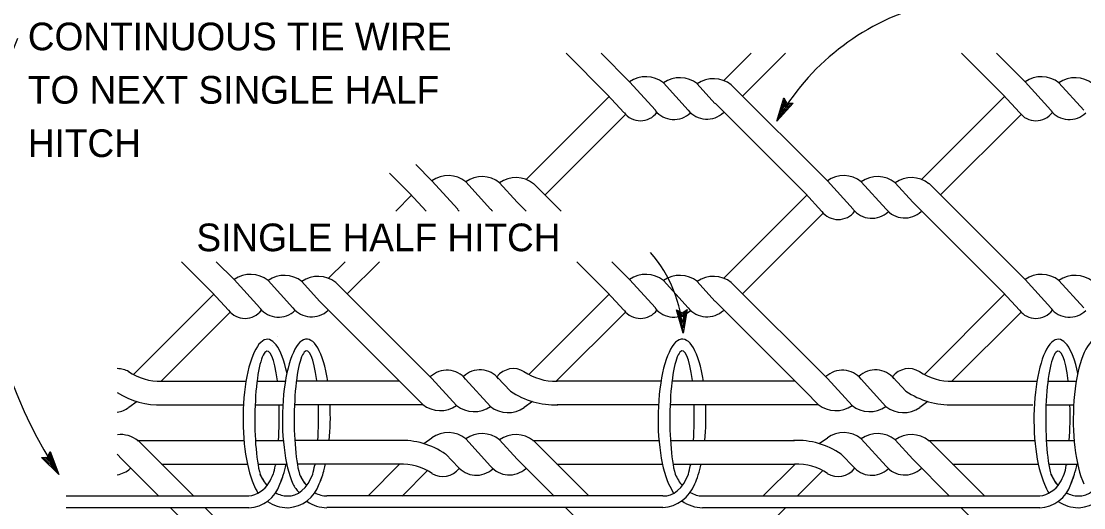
# Model space of a CAD drawing. Extents: x -894 to 866, y -476 to 714.
# Drawn here: x -756.9 to -488.2, y 400.1 to 523.1 of the extents above; entities that cross this region are included whole.
import ezdxf

# ---------------------------------------------------------------- set-up
doc = ezdxf.new("R2010")
doc.units = 0
for name, color, linetype in [('56 Stage 3 Anno', 7, 'Continuous'), ('57 Undefined', 7, 'Continuous'), ('60 Nongeo Data', 7, 'Continuous')]:
    doc.layers.add(name, color=color, linetype=linetype)

msp = doc.modelspace()

# ---------------------------------------------------------------- linework, layer by layer
at = {"layer": '56 Stage 3 Anno'}
for p, q in [((-565.8, 497.83), (-564.02, 503.71)), ((-565.12, 499.04), (-563.82, 503.33)), ((-564.44, 500.24), (-563.61, 503.01)), ((-564.02, 503.71), (-564.02, 503.71)), ((-564.02, 503.71), (-563.25, 502.37)), ((-563.77, 501.44), (-563.41, 502.63)), ((-561.69, 502.41), (-565.8, 497.83)), ((-562.11, 502.39), (-565.12, 499.03)), ((-562.54, 502.37), (-564.44, 500.24)), ((-562.93, 502.38), (-563.77, 501.44)), ((-563.25, 502.37), (-561.69, 502.41)), ((-561.69, 502.41), (-561.69, 502.41)), ((-565.8, 497.83), (-565.8, 497.83)), ((-589.53, 444.18), (-591.15, 450.11)), ((-591.15, 450.11), (-589.78, 449.38)), ((-591.14, 450.11), (-591.14, 450.11)), ((-589.6, 445.57), (-590.78, 449.89)), ((-589.66, 446.94), (-590.42, 449.73)), ((-589.73, 448.32), (-590.05, 449.52)), ((-589.78, 449.38), (-588.48, 450.24)), ((-589.51, 449.56), (-589.73, 448.32)), ((-589.17, 449.75), (-589.66, 446.94)), ((-588.82, 450.01), (-589.6, 445.56)), ((-588.48, 450.24), (-589.53, 444.18)), ((-588.48, 450.24), (-588.48, 450.24)), ((-589.53, 444.18), (-589.53, 444.18)), ((-750.22, 412.85), (-749.54, 414.25)), ((-749.72, 413.88), (-748.11, 409.66)), ((-749.54, 414.25), (-749.54, 414.25)), ((-749.54, 414.25), (-747.35, 408.51)), ((-751.77, 412.78), (-750.22, 412.85)), ((-747.35, 408.51), (-751.77, 412.78)), ((-751.77, 412.78), (-751.77, 412.78)), ((-748.12, 409.67), (-751.34, 412.78)), ((-748.87, 410.81), (-750.95, 412.83)), ((-749.63, 411.97), (-750.52, 412.83)), ((-750.08, 413.14), (-749.63, 411.97)), ((-749.89, 413.48), (-748.87, 410.81)), ((-747.35, 408.51), (-747.35, 408.51))]:
    msp.add_line(p, q, dxfattribs=at)
for centre, radius, start, end in [((-512.33, 467.86), 61.29, 105.7125, 150.7285), ((-648.89, 473.48), 117.96, 157.4172, 213.4203), ((-623.03, 442.59), 33.54, 2.7132, 41.0523)]:
    msp.add_arc(centre, radius, start, end, dxfattribs=at)
at = {"layer": '60 Nongeo Data'}
for p, q in [((-608.59, 504.5), (-619.09, 515)), ((-603.03, 507.76), (-610.26, 515)), ((-579.19, 508.09), (-572.29, 515)), ((-574.48, 504.14), (-563.62, 515)), ((-508.59, 504.5), (-519.09, 515)), ((-503.03, 507.76), (-510.26, 515)), ((-603.03, 507.76), (-596.52, 500.59)), ((-594.47, 507.51), (-588.19, 500.59)), ((-585.92, 507.26), (-581.45, 502.34)), ((-553.03, 482.76), (-577.32, 507.05)), ((-503.03, 507.76), (-496.52, 500.59)), ((-494.47, 507.51), (-488.19, 500.59)), ((-629.19, 483.09), (-608.2, 504.08)), ((-604.46, 500.02), (-608.59, 504.5)), ((-604.46, 500.02), (-608.59, 504.5)), ((-604.46, 500.02), (-608.59, 504.5)), ((-604.46, 500.02), (-608.59, 504.5)), ((-529.19, 483.09), (-508.21, 504.08)), ((-504.46, 500.02), (-508.59, 504.5)), ((-504.46, 500.02), (-508.59, 504.5)), ((-504.46, 500.02), (-508.59, 504.5)), ((-504.46, 500.02), (-508.59, 504.5)), ((-504.46, 500.02), (-508.59, 504.5)), ((-558.59, 479.5), (-581.44, 502.35)), ((-624.48, 479.14), (-604.06, 499.56)), ((-524.48, 479.14), (-504.06, 499.56)), ((-653.03, 482.76), (-657.12, 486.85)), ((-658.59, 479.5), (-663.75, 484.66)), ((-653.03, 482.76), (-646.52, 475.59)), ((-644.47, 482.51), (-638.19, 475.59)), ((-635.92, 482.26), (-631.45, 477.34)), ((-620.36, 475.1), (-627.32, 482.05)), ((-553.03, 482.76), (-546.52, 475.59)), ((-544.47, 482.51), (-538.19, 475.59)), ((-535.92, 482.26), (-531.45, 477.34)), ((-503.03, 457.77), (-527.32, 482.05)), ((-662.19, 475.1), (-658.2, 479.08)), ((-654.52, 475.1), (-658.59, 479.5)), ((-654.52, 475.1), (-658.59, 479.5)), ((-654.52, 475.1), (-658.59, 479.5)), ((-654.52, 475.1), (-658.59, 479.5)), ((-579.19, 458.09), (-558.2, 479.08)), ((-554.46, 475.02), (-558.59, 479.5)), ((-554.46, 475.02), (-558.59, 479.5)), ((-554.46, 475.02), (-558.59, 479.5)), ((-554.46, 475.02), (-558.59, 479.5)), ((-554.46, 475.02), (-558.59, 479.5)), ((-554.46, 475.02), (-558.59, 479.5)), ((-554.46, 475.02), (-558.59, 479.5)), ((-554.46, 475.02), (-558.59, 479.5)), ((-629.18, 475.1), (-631.44, 477.35)), ((-508.59, 454.5), (-531.44, 477.35)), ((-574.48, 454.14), (-554.06, 474.56)), ((-708.59, 454.5), (-716.38, 462.29)), ((-703.03, 457.77), (-707.56, 462.29)), ((-679.19, 458.09), (-675, 462.29)), ((-674.48, 454.14), (-666.33, 462.29)), ((-608.59, 454.5), (-616.38, 462.29)), ((-603.03, 457.77), (-607.56, 462.29)), ((-703.03, 457.77), (-696.52, 450.59)), ((-694.47, 457.51), (-688.19, 450.59)), ((-685.92, 457.26), (-681.45, 452.34)), ((-653.03, 432.77), (-677.32, 457.05)), ((-603.03, 457.77), (-596.52, 450.59)), ((-594.47, 457.51), (-588.19, 450.59)), ((-585.92, 457.26), (-581.45, 452.34)), ((-553.03, 432.77), (-577.32, 457.05)), ((-503.03, 457.77), (-496.52, 450.59)), ((-494.47, 457.51), (-488.19, 450.59)), ((-704.46, 450.02), (-708.59, 454.5)), ((-704.46, 450.02), (-708.59, 454.5)), ((-704.46, 450.02), (-708.59, 454.5)), ((-704.46, 450.02), (-708.59, 454.5)), ((-704.46, 450.02), (-708.59, 454.5)), ((-704.46, 450.02), (-708.59, 454.5)), ((-704.46, 450.02), (-708.59, 454.5)), ((-704.46, 450.02), (-708.59, 454.5)), ((-704.46, 450.02), (-708.59, 454.5)), ((-704.46, 450.02), (-708.59, 454.5)), ((-704.46, 450.02), (-708.59, 454.5)), ((-704.46, 450.02), (-708.59, 454.5)), ((-704.46, 450.02), (-708.59, 454.5)), ((-704.46, 450.02), (-708.59, 454.5)), ((-704.46, 450.02), (-708.59, 454.5)), ((-704.46, 450.02), (-708.59, 454.5)), ((-704.46, 450.02), (-708.59, 454.5)), ((-704.46, 450.02), (-708.59, 454.5)), ((-704.46, 450.02), (-708.59, 454.5)), ((-704.46, 450.02), (-708.59, 454.5)), ((-704.46, 450.02), (-708.59, 454.5)), ((-704.46, 450.02), (-708.59, 454.5)), ((-704.46, 450.02), (-708.59, 454.5)), ((-704.46, 450.02), (-708.59, 454.5)), ((-704.46, 450.02), (-708.59, 454.5)), ((-704.46, 450.02), (-708.59, 454.5)), ((-704.46, 450.02), (-708.59, 454.5)), ((-704.46, 450.02), (-708.59, 454.5)), ((-704.46, 450.02), (-708.59, 454.5)), ((-704.46, 450.02), (-708.59, 454.5)), ((-704.46, 450.02), (-708.59, 454.5)), ((-704.46, 450.02), (-708.59, 454.5)), ((-704.46, 450.02), (-708.59, 454.5)), ((-704.46, 450.02), (-708.59, 454.5)), ((-704.46, 450.02), (-708.59, 454.5)), ((-704.46, 450.02), (-708.59, 454.5)), ((-704.46, 450.02), (-708.59, 454.5)), ((-704.46, 450.02), (-708.59, 454.5)), ((-704.46, 450.02), (-708.59, 454.5)), ((-604.46, 450.02), (-608.59, 454.5)), ((-604.46, 450.02), (-608.59, 454.5)), ((-604.46, 450.02), (-608.59, 454.5)), ((-604.46, 450.02), (-608.59, 454.5)), ((-604.46, 450.02), (-608.59, 454.5)), ((-604.46, 450.02), (-608.59, 454.5)), ((-604.46, 450.02), (-608.59, 454.5)), ((-604.46, 450.02), (-608.59, 454.5)), ((-604.46, 450.02), (-608.59, 454.5)), ((-604.46, 450.02), (-608.59, 454.5)), ((-604.46, 450.02), (-608.59, 454.5)), ((-604.46, 450.02), (-608.59, 454.5)), ((-604.46, 450.02), (-608.59, 454.5)), ((-604.46, 450.02), (-608.59, 454.5)), ((-604.46, 450.02), (-608.59, 454.5)), ((-604.46, 450.02), (-608.59, 454.5)), ((-604.46, 450.02), (-608.59, 454.5)), ((-604.46, 450.02), (-608.59, 454.5)), ((-604.46, 450.02), (-608.59, 454.5)), ((-604.46, 450.02), (-608.59, 454.5)), ((-604.46, 450.02), (-608.59, 454.5)), ((-604.46, 450.02), (-608.59, 454.5)), ((-604.46, 450.02), (-608.59, 454.5)), ((-604.46, 450.02), (-608.59, 454.5)), ((-604.46, 450.02), (-608.59, 454.5)), ((-604.46, 450.02), (-608.59, 454.5)), ((-604.46, 450.02), (-608.59, 454.5)), ((-604.46, 450.02), (-608.59, 454.5)), ((-604.46, 450.02), (-608.59, 454.5)), ((-604.46, 450.02), (-608.59, 454.5)), ((-604.46, 450.02), (-608.59, 454.5)), ((-604.46, 450.02), (-608.59, 454.5)), ((-604.46, 450.02), (-608.59, 454.5)), ((-604.46, 450.02), (-608.59, 454.5)), ((-604.46, 450.02), (-608.59, 454.5)), ((-604.46, 450.02), (-608.59, 454.5)), ((-604.46, 450.02), (-608.59, 454.5)), ((-604.46, 450.02), (-608.59, 454.5)), ((-504.46, 450.02), (-508.59, 454.5)), ((-504.46, 450.02), (-508.59, 454.5)), ((-504.46, 450.02), (-508.59, 454.5)), ((-504.46, 450.02), (-508.59, 454.5)), ((-504.46, 450.02), (-508.59, 454.5)), ((-504.46, 450.02), (-508.59, 454.5)), ((-504.46, 450.02), (-508.59, 454.5)), ((-504.46, 450.02), (-508.59, 454.5)), ((-504.46, 450.02), (-508.59, 454.5)), ((-504.46, 450.02), (-508.59, 454.5)), ((-504.46, 450.02), (-508.59, 454.5)), ((-504.46, 450.02), (-508.59, 454.5)), ((-504.46, 450.02), (-508.59, 454.5)), ((-504.46, 450.02), (-508.59, 454.5)), ((-504.46, 450.02), (-508.59, 454.5)), ((-504.46, 450.02), (-508.59, 454.5)), ((-504.46, 450.02), (-508.59, 454.5)), ((-504.46, 450.02), (-508.59, 454.5)), ((-504.46, 450.02), (-508.59, 454.5)), ((-504.46, 450.02), (-508.59, 454.5)), ((-504.46, 450.02), (-508.59, 454.5)), ((-504.46, 450.02), (-508.59, 454.5)), ((-504.46, 450.02), (-508.59, 454.5)), ((-504.46, 450.02), (-508.59, 454.5)), ((-504.46, 450.02), (-508.59, 454.5)), ((-504.46, 450.02), (-508.59, 454.5)), ((-504.46, 450.02), (-508.59, 454.5)), ((-504.46, 450.02), (-508.59, 454.5)), ((-504.46, 450.02), (-508.59, 454.5)), ((-504.46, 450.02), (-508.59, 454.5)), ((-504.46, 450.02), (-508.59, 454.5)), ((-504.46, 450.02), (-508.59, 454.5)), ((-504.46, 450.02), (-508.59, 454.5)), ((-504.46, 450.02), (-508.59, 454.5)), ((-728.54, 433.75), (-708.2, 454.08)), ((-658.59, 429.5), (-681.44, 452.35)), ((-628.49, 433.8), (-608.2, 454.08)), ((-558.59, 429.5), (-581.44, 452.35)), ((-528.49, 433.8), (-508.21, 454.08)), ((-721.52, 432.1), (-704.06, 449.56)), ((-621.58, 432.04), (-604.06, 449.56)), ((-521.55, 432.07), (-504.06, 449.56)), ((-692.01, 443.37), (-692.01, 443.37)), ((-693.24, 441.05), (-693.24, 441.05)), ((-683.29, 441.09), (-683.29, 441.09)), ((-653.03, 432.77), (-646.79, 425.94)), ((-638.23, 425.68), (-644.52, 432.61)), ((-636.42, 432.98), (-633.15, 429.57)), ((-546.79, 425.94), (-553.01, 432.79)), ((-538.23, 425.68), (-544.52, 432.61)), ((-536.42, 432.98), (-533.15, 429.57)), ((-721.4, 432.1), (-700.07, 432.1)), ((-697.23, 432.1), (-690.23, 432.1)), ((-661.26, 432.1), (-687.08, 432.1)), ((-595.07, 432.1), (-621.4, 432.1)), ((-561.14, 432.1), (-592.3, 432.1)), ((-521.4, 432.1), (-499.93, 432.1)), ((-497.23, 432.1), (-490.23, 432.1)), ((-496.93, 432.1), (-490.05, 432.1)), ((-658.59, 429.5), (-655.35, 426.19)), ((-558.59, 429.5), (-555.35, 426.19)), ((-727.61, 426.9), (-729.67, 425.43)), ((-721.4, 426.1), (-700.84, 426.1)), ((-697.61, 426.1), (-690.93, 426.1)), ((-655.34, 426.1), (-687.62, 426.1)), ((-627.61, 426.9), (-629.67, 425.43)), ((-595.78, 426.1), (-621.4, 426.1)), ((-555.23, 426.1), (-592.83, 426.1)), ((-527.61, 426.9), (-529.68, 425.43)), ((-521.4, 426.1), (-501.03, 426.1)), ((-497.61, 426.1), (-490.93, 426.1)), ((-497.58, 426.1), (-490.83, 426.1)), ((-727.54, 417.1), (-700.61, 417.1)), ((-713.34, 403.08), (-727.32, 417.05)), ((-697.61, 417.1), (-690.54, 417.1)), ((-661.31, 417.1), (-687.77, 417.1)), ((-655.1, 416.3), (-653.03, 417.76)), ((-644.47, 417.51), (-638.19, 410.59)), ((-635.92, 417.26), (-631.45, 412.34)), ((-627.54, 417.1), (-595.64, 417.1)), ((-613.31, 403.05), (-627.32, 417.05)), ((-592.69, 417.1), (-561.31, 417.1)), ((-555.1, 416.3), (-553.03, 417.76)), ((-544.47, 417.51), (-538.19, 410.59)), ((-535.92, 417.26), (-531.45, 412.34)), ((-527.54, 417.1), (-500.63, 417.1)), ((-513.38, 403.12), (-527.32, 417.05)), ((-497.73, 417.1), (-490.68, 417.1)), ((-497.61, 417.1), (-490.54, 417.1)), ((-732.59, 413.59), (-731.45, 412.34)), ((-722.09, 403), (-731.44, 412.35)), ((-646.29, 410.22), (-649.55, 413.62)), ((-622.08, 403), (-631.44, 412.35)), ((-546.29, 410.22), (-549.55, 413.62)), ((-522.19, 403.1), (-531.44, 412.35)), ((-721.41, 411.1), (-699.61, 411.1)), ((-697, 411.1), (-689.54, 411.1)), ((-692.56, 411.05), (-692.59, 410.83)), ((-661.31, 411.1), (-687, 411.1)), ((-682.61, 411.09), (-682.65, 410.87)), ((-669.19, 403.1), (-661.21, 411.08)), ((-660.59, 403.03), (-654.06, 409.56)), ((-621.41, 411.1), (-594.76, 411.1)), ((-592.02, 411.1), (-561.31, 411.1)), ((-587.61, 411.09), (-587.65, 410.87)), ((-569.23, 403.06), (-561.28, 411)), ((-560.56, 403.06), (-554.06, 409.56)), ((-521.41, 411.1), (-499.93, 411.1)), ((-497, 411.1), (-489.54, 411.1)), ((-496.87, 411.1), (-489.97, 411.1)), ((-492.56, 411.05), (-492.59, 410.83)), ((-745.51, 403.06), (-699.32, 403.06)), ((-594.62, 403.06), (-679.62, 403.06)), ((-584.62, 403.06), (-499.32, 403.06)), ((-745.51, 400.09), (-699.32, 400.09)), ((-708.59, 389.5), (-719.23, 400.14)), ((-703.03, 392.77), (-710.35, 400.08)), ((-689.7, 400.09), (-689.32, 400.08)), ((-594.62, 400.09), (-679.59, 400.09)), ((-608.59, 389.5), (-619.17, 400.08)), ((-584.62, 400.09), (-499.32, 400.09)), ((-574.48, 389.14), (-563.52, 400.1)), ((-508.59, 389.5), (-519.16, 400.07)), ((-489.7, 400.09), (-489.32, 400.08))]:
    msp.add_line(p, q, dxfattribs=at)
for centre, radius, start, end in [((-598.92, 501.97), 7.11, 51.2721, 125.364), ((-590.36, 501.72), 7.11, 51.2721, 125.364), ((-581.8, 501.47), 7.11, 51.2721, 125.364), ((-498.92, 501.97), 7.11, 51.2721, 125.364), ((-490.36, 501.72), 7.11, 51.2721, 125.364), ((-600.29, 503.19), 5.23, 217.2221, 322.7608), ((-591.82, 504.38), 6.1, 219.2519, 312.9504), ((-583.47, 504.45), 6.1, 219.2519, 312.9504), ((-500.29, 503.19), 5.23, 217.2221, 322.7608), ((-491.82, 504.38), 6.1, 219.2519, 312.9504), ((-648.92, 476.97), 7.11, 51.2721, 125.364), ((-640.36, 476.72), 7.11, 51.2721, 125.364), ((-548.92, 476.97), 7.11, 51.2721, 125.364), ((-540.36, 476.72), 7.11, 51.2721, 125.364), ((-631.8, 476.47), 7.11, 51.2721, 125.364), ((-531.8, 476.47), 7.11, 51.2721, 125.364), ((-633.47, 479.45), 6.1, 219.2519, 225.514), ((-533.47, 479.45), 6.1, 219.2519, 312.9504), ((-641.82, 479.38), 6.1, 219.2519, 224.5764), ((-550.29, 478.19), 5.23, 217.2221, 322.7608), ((-541.82, 479.38), 6.1, 219.2519, 312.9504), ((-698.92, 451.97), 7.11, 51.2721, 125.364), ((-690.36, 451.72), 7.11, 51.2721, 125.364), ((-681.8, 451.47), 7.11, 51.2721, 125.364), ((-598.92, 451.97), 7.11, 51.2721, 125.364), ((-590.36, 451.72), 7.11, 51.2721, 125.364), ((-581.8, 451.47), 7.11, 51.2721, 125.364), ((-498.92, 451.97), 7.11, 51.2721, 125.364), ((-490.36, 451.72), 7.11, 51.2721, 125.364), ((-700.29, 453.19), 5.23, 217.2221, 322.7608), ((-691.82, 454.38), 6.1, 219.2519, 312.9504), ((-683.47, 454.45), 6.1, 219.2519, 312.9504), ((-600.29, 453.19), 5.23, 217.2221, 322.7608), ((-591.82, 454.38), 6.1, 219.2519, 312.9504), ((-583.47, 454.45), 6.1, 219.2519, 312.9504), ((-500.29, 453.19), 5.23, 217.2221, 322.7608), ((-491.82, 454.38), 6.1, 219.2519, 312.9504), ((-732.42, 430.01), 5.23, 58.2192, 91.8595), ((-721.95, 445.85), 13.76, 235.4608, 272.3065), ((-649.24, 428.75), 6.1, 39.2519, 132.9504), ((-640.88, 428.82), 6.1, 39.2519, 132.9504), ((-632.42, 430.01), 5.23, 58.2192, 142.7608), ((-621.95, 445.85), 13.76, 235.4608, 272.3065), ((-549.24, 428.75), 6.1, 39.2519, 132.9504), ((-540.88, 428.82), 6.1, 39.2519, 132.9504), ((-532.42, 430.01), 5.23, 58.2192, 142.7608), ((-521.95, 445.85), 13.76, 235.4608, 272.3065), ((-721.95, 445.85), 19.76, 237.4263, 272.3065), ((-621.95, 445.85), 19.76, 235.4608, 272.3065), ((-521.95, 445.85), 19.76, 235.4608, 272.3065), ((-733.79, 431.23), 7.11, 279.7171, 305.364), ((-650.9, 431.73), 7.11, 231.2721, 305.364), ((-642.35, 431.48), 7.11, 231.2721, 305.364), ((-633.79, 431.23), 7.11, 231.2721, 305.364), ((-550.9, 431.73), 7.11, 231.2721, 305.364), ((-542.35, 431.48), 7.11, 231.2721, 305.364), ((-533.79, 431.23), 7.11, 231.2721, 305.364), ((-731.8, 411.47), 7.11, 51.2721, 96.3451), ((-660.76, 397.35), 19.76, 55.4608, 92.3065), ((-648.92, 411.97), 7.11, 51.2721, 125.364), ((-640.36, 411.72), 7.11, 51.2721, 125.364), ((-631.8, 411.47), 7.11, 51.2721, 125.364), ((-560.76, 397.35), 19.76, 55.4608, 92.3065), ((-548.92, 411.97), 7.11, 51.2721, 125.364), ((-540.36, 411.72), 7.11, 51.2721, 125.364), ((-531.8, 411.47), 7.11, 51.2721, 125.364), ((-660.76, 397.35), 13.76, 55.4608, 92.3065), ((-560.76, 397.35), 13.76, 55.4608, 92.3065), ((-733.47, 414.45), 6.1, 278.2938, 312.9504), ((-650.29, 413.19), 5.23, 238.2192, 322.7608), ((-641.82, 414.38), 6.1, 219.2519, 312.9504), ((-633.47, 414.45), 6.1, 219.2519, 312.9504), ((-550.29, 413.19), 5.23, 238.2192, 322.7608), ((-541.82, 414.38), 6.1, 219.2519, 312.9504), ((-533.47, 414.45), 6.1, 219.2519, 312.9504), ((-700.24, 410), 7.01, 277.5314, 328.8131), ((-699.6, 408.56), 8.49, 271.8718, 342.6741), ((-686.52, 410.23), 12.33, 199.8582, 211.616), ((-689.83, 408.76), 8.7, 273.3312, 342.01), ((-680.89, 409.6), 8.08, 205.7282, 224.9198), ((-595.32, 409.45), 9.39, 274.2588, 338.9378), ((-568.29, 417.77), 27.48, 205.1473, 210.7303), ((-500.24, 410), 7.01, 277.5314, 328.8131), ((-499.6, 408.56), 8.49, 271.8718, 342.6741), ((-486.52, 410.23), 12.33, 199.8582, 211.616), ((-489.83, 408.76), 8.7, 273.3312, 342.01)]:
    msp.add_arc(centre, radius, start, end, dxfattribs=at)
for centre, major_axis, ratio, start_param, end_param in [((-694.73, 422.73), (0.1, 19.93), 0.304066, 5.313704, 8.848186), ((-684.78, 422.78), (0.1, 19.93), 0.304066, 5.198178, 8.848186), ((-589.78, 422.78), (0.1, 19.93), 0.304066, 5.198178, 8.848186), ((-494.73, 422.73), (0.1, 19.93), 0.304066, 5.313704, 8.848186), ((-484.78, 422.78), (0.1, 19.93), 0.304066, 5.198178, 8.848186), ((-694.73, 422.73), (0.09, 16.96), 0.181997, 5.30587, 8.848186), ((-684.78, 422.78), (0.09, 16.96), 0.181997, 5.30587, 8.848186), ((-589.78, 422.78), (0.09, 16.96), 0.181997, 5.30587, 8.848186), ((-494.73, 422.73), (0.09, 16.96), 0.181997, 5.30587, 8.848186), ((-694.73, 422.73), (0.09, 16.96), 0.181997, 4.370621, 4.910889), ((-684.78, 422.78), (0.09, 16.96), 0.181997, 4.370621, 4.910889), ((-684.78, 422.78), (0.1, 19.93), 0.304066, 4.424432, 4.879193), ((-589.78, 422.78), (0.09, 16.96), 0.181997, 4.370621, 4.910889), ((-589.78, 422.78), (0.1, 19.93), 0.304066, 4.424432, 4.879193), ((-494.73, 422.73), (0.09, 16.96), 0.181997, 4.370621, 4.910889), ((-694.73, 422.73), (0.1, 19.93), 0.304066, 3.720137, 4.091007), ((-684.78, 422.78), (0.1, 19.93), 0.304066, 3.720137, 4.091007), ((-589.78, 422.78), (0.1, 19.93), 0.304066, 3.720137, 4.091007), ((-494.73, 422.73), (0.1, 19.93), 0.304066, 3.720137, 4.091007), ((-689.7, 416.16), (0, -13.1), 0.64, 5.33023, 5.640993), ((-689.65, 416.12), (0, -13.1), 0.64, 5.33023, 5.640725), ((-699.32, 414.19), (0, 11.14), 0.64, 3.934066, 4.184006), ((-694.73, 422.73), (0.09, 16.96), 0.181997, 3.720137, 3.932826), ((-694.73, 422.73), (0.1, 19.93), 0.304066, 3.720137, 3.920905), ((-689.32, 414.19), (0, 11.14), 0.64, 3.100156, 4.184006), ((-679.7, 416.16), (0, -13.1), 0.64, 5.33023, 5.634824), ((-679.7, 416.16), (0, -13.1), 0.64, 5.33023, 5.640725), ((-684.78, 422.78), (0.09, 16.96), 0.181997, 3.720137, 3.932826), ((-684.78, 422.78), (0.1, 19.93), 0.304066, 3.720137, 3.97142), ((-594.32, 414.19), (0, 11.14), 0.64, 3.100156, 4.184006), ((-584.7, 416.16), (0, -13.1), 0.64, 5.33023, 5.640725), ((-589.78, 422.78), (0.09, 16.96), 0.181997, 3.720137, 3.932826), ((-489.7, 416.16), (0, -13.1), 0.64, 5.33023, 5.640993), ((-489.65, 416.12), (0, -13.1), 0.64, 5.33023, 5.640725), ((-499.32, 414.19), (0, 11.14), 0.64, 3.934066, 4.184006), ((-494.73, 422.73), (0.09, 16.96), 0.181997, 3.720137, 3.932826), ((-494.73, 422.73), (0.1, 19.93), 0.304066, 3.720137, 3.920905), ((-489.32, 414.19), (0, 11.14), 0.64, 3.100156, 4.184006), ((-689.7, 416.16), (0, -13.1), 0.64, 5.928148, 6.292975), ((-679.7, 416.16), (0, -13.1), 0.64, 5.924712, 6.292975), ((-584.7, 416.16), (0, -13.1), 0.64, 5.91514, 6.292975), ((-489.7, 416.16), (0, -13.1), 0.64, 5.928148, 6.292975), ((-689.7, 416.16), (0, -16.08), 0.706589, 5.833638, 6.292975), ((-679.7, 416.16), (0, -16.08), 0.706589, 5.832883, 6.292975), ((-584.7, 416.16), (0, -16.08), 0.706589, 5.810813, 6.292975), ((-489.7, 416.16), (0, -16.08), 0.706589, 5.833638, 6.292975)]:
    msp.add_ellipse(centre, major_axis=major_axis, ratio=ratio, start_param=start_param, end_param=end_param, dxfattribs=at)

# ---------------------------------------------------------------- texts
at = {"layer": '57 Undefined'}
for s, p in [('CONTINUOUS TIE WIRE', (-755.22, 515.76)), ('TO NEXT SINGLE HALF', (-755.22, 502.26)), ('HITCH', (-755.22, 488.76)), ('SINGLE HALF HITCH', (-712.58, 464.94))]:
    msp.add_text(s, height=7, dxfattribs=at).set_placement(p)

doc.saveas('drawing.dxf')
